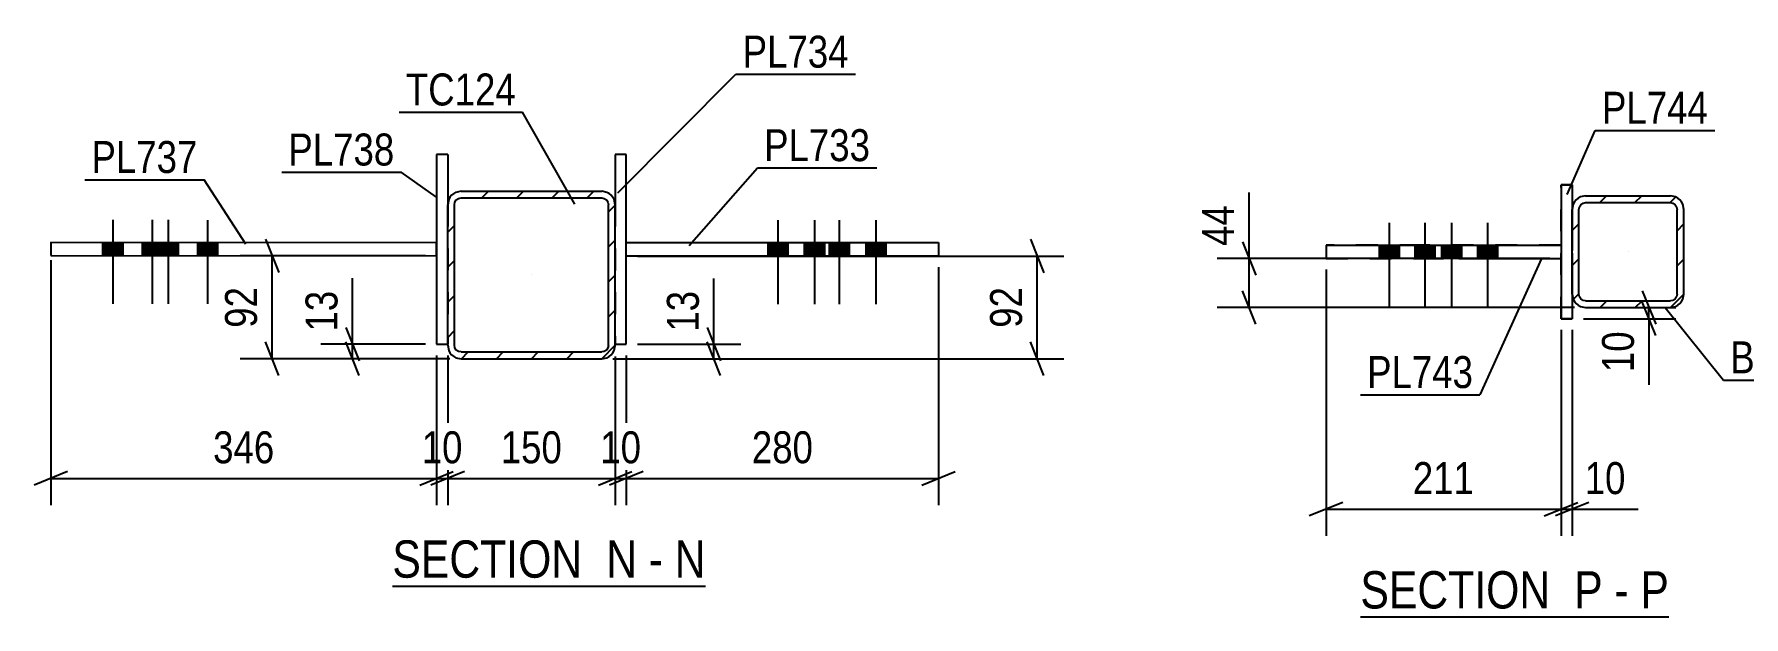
# Model space of a CAD drawing. Header units: millimetres. Extents: x -282 to 907, y -340 to 501.
# Drawn here: x -34.6 to 118.5, y -238.1 to -185.9 of the extents above; entities that cross this region are included whole.
import ezdxf

# ---------------------------------------------------------------- set-up
doc = ezdxf.new("R2010")
doc.units = ezdxf.units.MM
doc.linetypes.add('DXK_LINE_DOT2', pattern=[3.9198, 1.9599, -1.9599])
doc.linetypes.add('DXK_LINE_DOT3', pattern=[5.9187, 2.979, -0.9799, 0.9799, -0.9799])
doc.styles.add('Arial Narrow', font='ARIALN.TTF', dxfattribs={"height": 0.2})

# ---------------------------------------------------------------- blocks, each defined once
blk = doc.blocks.new('Unknown-284934793-24 - 64685')
at = {"color": 6, "linetype": 'Continuous'}
blk.add_line((-2.55, -235.31), (25.52, -235.31), dxfattribs=at)
at = {"color": 0, "linetype": 'Continuous'}
for points in [[(15.56, -234.56), (15.56, -231.06), (-2.55, -231.06), (-2.55, -234.56)], [(19.38, -234.56), (19.38, -231.06), (16.61, -231.06), (16.61, -234.56)], [(21.7, -234.56), (21.7, -231.06), (20.43, -231.06), (20.43, -234.56)], [(25.52, -234.56), (25.52, -231.06), (22.75, -231.06), (22.75, -234.56)]]:
    blk.add_wipeout(points, dxfattribs=at)
at = {"color": 7, "linetype": 'Continuous', "style": 'Arial Narrow'}
for s, p in [('SECTION ', (-2.55, -234.56)), ('N', (16.61, -234.56)), ('N', (22.75, -234.56)), ('-', (20.43, -234.56))]:
    blk.add_text(s, height=3.34, dxfattribs=at).set_placement(p)
blk = doc.blocks.new('Unknown-284934793-25 - 65110')
at = {"color": 6, "linetype": 'Continuous'}
blk.add_line((84.19, -238.07), (111.83, -238.07), dxfattribs=at)
at = {"color": 0, "linetype": 'Continuous'}
for points in [[(102.3, -237.32), (102.3, -233.82), (84.19, -233.82), (84.19, -237.32)], [(105.9, -237.32), (105.9, -233.82), (103.35, -233.82), (103.35, -237.32)], [(108.23, -237.32), (108.23, -233.82), (106.95, -233.82), (106.95, -237.32)], [(111.83, -237.32), (111.83, -233.82), (109.28, -233.82), (109.28, -237.32)]]:
    blk.add_wipeout(points, dxfattribs=at)
at = {"color": 7, "linetype": 'Continuous', "style": 'Arial Narrow'}
for s, p in [('SECTION ', (84.19, -237.32)), ('P', (103.35, -237.32)), ('P', (109.28, -237.32)), ('-', (106.95, -237.32))]:
    blk.add_text(s, height=3.34, dxfattribs=at).set_placement(p)
blk = doc.blocks.new('Part-284934793-64766 - 64685')
at = {"color": 2, "linetype": 'Continuous'}
for p, q in [((2.41, -196.64), (1.41, -196.64)), ((1.41, -196.64), (1.41, -213.64)), ((2.41, -196.64), (2.41, -201.14)), ((1.41, -213.64), (2.41, -213.64))]:
    blk.add_line(p, q, dxfattribs=at)
at = {"color": 7, "linetype": 'DXK_LINE_DOT2'}
for p in [(2.41, -201.14), (2.41, -213.64)]:
    blk.add_line(p, (2.41, -213.64), dxfattribs=at)
blk = doc.blocks.new('Part-284934793-64686 - 64685')
at = {"linetype": 'Continuous'}
h = blk.add_hatch(dxfattribs=at)
h.set_pattern_fill('', scale=0.7, style=0, pattern_type=0)
h.set_pattern_definition([(45, (16.207, -214.945), (-1.57154, 1.57154), [])])
h.paths.add_polyline_path([(3.61, -214.94), (16.21, -214.94), (16.67, -214.85), (17.06, -214.59), (17.32, -214.2), (17.41, -213.75), (17.41, -201.15), (17.32, -200.69), (17.06, -200.3), (16.67, -200.04), (16.21, -199.94), (3.61, -199.94), (3.15, -200.04), (2.76, -200.3), (2.5, -200.69), (2.41, -201.14), (2.41, -213.74), (2.5, -214.2), (2.76, -214.59), (3.15, -214.85)])
h.paths.add_polyline_path([(3.05, -213.97), (3.01, -213.74), (3.01, -201.14), (3.05, -200.92), (3.18, -200.72), (3.38, -200.59), (3.61, -200.54), (16.21, -200.54), (16.44, -200.59), (16.63, -200.72), (16.76, -200.92), (16.81, -201.15), (16.81, -213.75), (16.76, -213.97), (16.63, -214.17), (16.44, -214.3), (16.21, -214.34), (3.61, -214.34), (3.38, -214.3), (3.18, -214.17)])
at = {"color": 2, "linetype": 'Continuous'}
for p, q in [((3.61, -199.94), (3.15, -200.04)), ((3.18, -200.72), (3.38, -200.59)), ((3.38, -200.59), (3.61, -200.54)), ((3.61, -199.94), (3.61, -199.94)), ((3.61, -199.94), (16.21, -199.94)), ((3.61, -200.54), (3.61, -200.54)), ((3.61, -200.54), (16.21, -200.54)), ((16.21, -199.94), (16.21, -199.94)), ((16.67, -200.04), (16.21, -199.94)), ((16.21, -200.54), (16.21, -200.54)), ((16.21, -200.54), (16.44, -200.59)), ((16.44, -200.59), (16.63, -200.72)), ((2.5, -200.69), (2.41, -201.14)), ((2.41, -201.14), (2.41, -201.14)), ((2.41, -213.74), (2.41, -201.14)), ((3.01, -201.14), (3.05, -200.92)), ((3.01, -201.14), (3.01, -201.14)), ((3.01, -213.74), (3.01, -201.14)), ((3.05, -200.92), (3.18, -200.72)), ((16.63, -200.72), (16.76, -200.92)), ((16.76, -200.92), (16.81, -201.15)), ((16.81, -201.15), (16.81, -201.15)), ((16.81, -213.75), (16.81, -201.15)), ((17.41, -201.15), (17.32, -200.69)), ((17.41, -201.15), (17.41, -201.15)), ((17.41, -213.75), (17.41, -201.15)), ((2.41, -213.74), (2.41, -213.74)), ((2.41, -213.74), (2.5, -214.2)), ((3.01, -213.74), (3.01, -213.74)), ((3.05, -213.97), (3.01, -213.74)), ((3.18, -214.17), (3.05, -213.97)), ((3.38, -214.3), (3.18, -214.17)), ((3.61, -214.34), (3.38, -214.3)), ((3.61, -214.34), (3.61, -214.34)), ((3.61, -214.34), (16.21, -214.34)), ((16.44, -214.3), (16.21, -214.34)), ((16.21, -214.34), (16.21, -214.34)), ((16.63, -214.17), (16.44, -214.3)), ((16.76, -213.97), (16.63, -214.17)), ((16.81, -213.75), (16.76, -213.97)), ((16.81, -213.75), (16.81, -213.75)), ((17.32, -214.2), (17.41, -213.75)), ((17.41, -213.75), (17.41, -213.75)), ((3.15, -214.85), (3.61, -214.94)), ((3.61, -214.94), (3.61, -214.94)), ((3.61, -214.94), (16.21, -214.94)), ((16.21, -214.94), (16.67, -214.85)), ((16.21, -214.94), (16.21, -214.94))]:
    blk.add_line(p, q, dxfattribs=at)
at = {"color": 7, "linetype": 'DXK_LINE_DOT3'}
blk.add_line((9.91, -207.44), (9.91, -207.44), dxfattribs=at)
at = {"color": 2, "linetype": 'Continuous'}
for centre, start, end in [((3.61, -201.14), 112.4995, 157.4995), ((16.21, -201.15), 22.4995, 67.4995), ((3.61, -213.74), 202.4995, 247.4995), ((16.21, -213.75), 292.4995, 337.4995)]:
    blk.add_arc(centre, 1.2, start, end, dxfattribs=at)
blk = doc.blocks.new('Part-284934793-64801 - 64685')
at = {"color": 2, "linetype": 'Continuous'}
for p, q in [((-33.15, -204.5), (-33.15, -205.7)), ((-33.15, -204.5), (1.41, -204.53)), ((-22.6, -205.71), (-22.6, -204.51)), ((1.41, -205.73), (1.41, -204.53)), ((-33.15, -205.7), (1.41, -205.73))]:
    blk.add_line(p, q, dxfattribs=at)
blk = doc.blocks.new('Part-284934793-64762 - 64685')
at = {"color": 2, "linetype": 'Continuous'}
for p, q in [((17.41, -196.64), (17.41, -196.64)), ((18.41, -196.64), (17.41, -196.64)), ((17.41, -196.64), (17.41, -201.15)), ((18.41, -196.64), (18.41, -196.64)), ((18.41, -213.64), (18.41, -196.64)), ((17.41, -213.64), (18.41, -213.64)), ((18.41, -213.64), (18.41, -213.64))]:
    blk.add_line(p, q, dxfattribs=at)
at = {"color": 7, "linetype": 'DXK_LINE_DOT2'}
for p in [(17.41, -201.15), (17.41, -213.64)]:
    blk.add_line(p, (17.41, -213.64), dxfattribs=at)
blk = doc.blocks.new('Part-284934793-64799 - 64685')
at = {"color": 2, "linetype": 'Continuous'}
for p, q in [((18.41, -205.74), (18.41, -204.54)), ((18.41, -204.54), (18.41, -204.54)), ((18.41, -204.54), (46.39, -204.54)), ((34.72, -205.74), (34.72, -204.54)), ((46.39, -204.54), (46.39, -205.74)), ((46.39, -205.74), (18.41, -205.74))]:
    blk.add_line(p, q, dxfattribs=at)
blk = doc.blocks.new('Bolt-284934793-64828 - 64685')
at = {"linetype": 'Continuous'}
for points in [[(31.09, -205.74), (32.89, -205.74), (32.89, -204.54), (31.09, -204.54)], [(34.36, -205.74), (36.16, -205.74), (36.16, -204.54), (34.36, -204.54)], [(36.58, -205.74), (38.38, -205.74), (38.38, -204.54), (36.58, -204.54)], [(39.86, -205.74), (41.66, -205.74), (41.66, -204.54), (39.86, -204.54)]]:
    blk.add_hatch(color=1, dxfattribs=at).paths.add_polyline_path(points)
at = {"color": 1, "linetype": 'Continuous'}
for p, q in [((31.99, -202.54), (31.99, -210.04)), ((35.26, -202.54), (35.26, -210.04)), ((37.48, -202.54), (37.48, -210.04)), ((40.76, -202.54), (40.76, -210.04)), ((31.09, -204.54), (31.09, -205.74)), ((32.89, -204.54), (32.89, -205.74)), ((34.36, -204.54), (34.36, -205.74)), ((36.16, -204.54), (36.16, -205.74)), ((36.58, -204.54), (36.58, -205.74)), ((38.38, -204.54), (38.38, -205.74)), ((39.86, -204.54), (39.86, -205.74)), ((41.66, -204.54), (41.66, -205.74))]:
    blk.add_line(p, q, dxfattribs=at)
blk = doc.blocks.new('Bolt-284934793-64830 - 64685')
at = {"linetype": 'Continuous'}
for points in [[(-26.71, -204.51), (-28.51, -204.51), (-28.51, -205.71), (-26.71, -205.71)], [(-23.18, -204.51), (-24.98, -204.51), (-24.98, -205.71), (-23.18, -205.71)], [(-21.75, -204.51), (-23.55, -204.51), (-23.55, -205.71), (-21.75, -205.71)], [(-18.22, -204.52), (-20.02, -204.52), (-20.02, -205.72), (-18.22, -205.72)]]:
    blk.add_hatch(color=1, dxfattribs=at).paths.add_polyline_path(points)
at = {"color": 1, "linetype": 'Continuous'}
for p, q in [((-27.61, -202.51), (-27.61, -210.01)), ((-24.08, -202.51), (-24.08, -210.01)), ((-22.64, -202.51), (-22.65, -210.01)), ((-19.11, -202.52), (-19.12, -210.02)), ((-28.51, -204.51), (-28.51, -205.71)), ((-26.71, -204.51), (-26.71, -205.71)), ((-24.98, -204.51), (-24.98, -205.71)), ((-23.55, -204.51), (-23.55, -205.71)), ((-23.18, -204.51), (-23.18, -205.71)), ((-21.75, -204.51), (-21.75, -205.71)), ((-20.02, -204.52), (-20.02, -205.72)), ((-18.22, -204.52), (-18.22, -205.72))]:
    blk.add_line(p, q, dxfattribs=at)
blk = doc.blocks.new('Part-284934793-65195 - 65110')
at = {"color": 2, "linetype": 'Continuous'}
for p, q in [((103.17, -199.36), (102.17, -199.36)), ((102.17, -199.36), (102.17, -211.36)), ((102.17, -199.36), (102.17, -199.36)), ((103.17, -199.36), (103.17, -201.56)), ((103.17, -199.36), (103.17, -199.36)), ((103.17, -209.16), (103.17, -211.36)), ((102.17, -211.36), (103.17, -211.36)), ((102.17, -211.36), (102.17, -211.36)), ((103.17, -211.36), (103.17, -211.36))]:
    blk.add_line(p, q, dxfattribs=at)
at = {"color": 7, "linetype": 'DXK_LINE_DOT2'}
for p, q in [((102.17, -199.36), (103.17, -199.36)), ((102.17, -211.36), (102.17, -199.36)), ((103.17, -199.36), (103.17, -211.36)), ((103.17, -201.56), (103.17, -209.16)), ((103.17, -211.36), (102.17, -211.36))]:
    blk.add_line(p, q, dxfattribs=at)
blk = doc.blocks.new('Part-284934793-65115 - 65110')
at = {"linetype": 'Continuous'}
h = blk.add_hatch(dxfattribs=at)
h.set_pattern_fill('', scale=0.7, style=0, pattern_type=0)
h.set_pattern_definition([(45, (111.9655, -210.3617), (-1.57154, 1.57154), [])])
h.paths.add_polyline_path([(104.37, -210.36), (111.97, -210.36), (112.42, -210.27), (112.81, -210.01), (113.07, -209.62), (113.17, -209.16), (113.17, -201.56), (113.07, -201.1), (112.81, -200.71), (112.42, -200.45), (111.97, -200.36), (104.37, -200.36), (103.91, -200.45), (103.52, -200.71), (103.26, -201.1), (103.17, -201.56), (103.17, -209.16), (103.26, -209.62), (103.52, -210.01), (103.91, -210.27)])
h.paths.add_polyline_path([(103.81, -209.39), (103.77, -209.16), (103.77, -201.56), (103.81, -201.33), (103.94, -201.14), (104.14, -201.01), (104.37, -200.96), (111.97, -200.96), (112.2, -201.01), (112.39, -201.14), (112.52, -201.33), (112.57, -201.56), (112.57, -209.16), (112.52, -209.39), (112.39, -209.59), (112.2, -209.72), (111.97, -209.76), (104.37, -209.76), (104.14, -209.72), (103.94, -209.59)])
at = {"color": 2, "linetype": 'Continuous'}
for p, q in [((104.37, -200.36), (103.91, -200.45)), ((104.37, -200.36), (104.37, -200.36)), ((104.37, -200.36), (111.97, -200.36)), ((111.97, -200.36), (111.97, -200.36)), ((112.42, -200.45), (111.97, -200.36)), ((103.26, -201.1), (103.17, -201.56)), ((103.17, -201.56), (103.17, -201.56)), ((103.17, -209.16), (103.17, -201.56)), ((103.77, -201.56), (103.81, -201.33)), ((103.77, -201.56), (103.77, -201.56)), ((103.77, -209.16), (103.77, -201.56)), ((103.81, -201.33), (103.94, -201.14)), ((103.94, -201.14), (104.14, -201.01)), ((104.14, -201.01), (104.37, -200.96)), ((104.37, -200.96), (104.37, -200.96)), ((104.37, -200.96), (111.97, -200.96)), ((111.97, -200.96), (111.97, -200.96)), ((111.97, -200.96), (112.2, -201.01)), ((112.2, -201.01), (112.39, -201.14)), ((112.39, -201.14), (112.52, -201.33)), ((112.52, -201.33), (112.57, -201.56)), ((112.57, -201.56), (112.57, -201.56)), ((112.57, -209.16), (112.57, -201.56)), ((113.17, -201.56), (113.07, -201.1)), ((113.17, -201.56), (113.17, -201.56)), ((113.17, -209.16), (113.17, -201.56)), ((103.17, -209.16), (103.17, -209.16)), ((103.17, -209.16), (103.26, -209.62)), ((103.77, -209.16), (103.77, -209.16)), ((103.81, -209.39), (103.77, -209.16)), ((103.94, -209.59), (103.81, -209.39)), ((104.14, -209.72), (103.94, -209.59)), ((104.37, -209.76), (104.14, -209.72)), ((104.37, -209.76), (104.37, -209.76)), ((104.37, -209.76), (111.97, -209.76)), ((112.2, -209.72), (111.97, -209.76)), ((111.97, -209.76), (111.97, -209.76)), ((112.39, -209.59), (112.2, -209.72)), ((112.52, -209.39), (112.39, -209.59)), ((112.57, -209.16), (112.52, -209.39)), ((112.57, -209.16), (112.57, -209.16)), ((113.07, -209.62), (113.17, -209.16)), ((113.17, -209.16), (113.17, -209.16)), ((103.91, -210.27), (104.37, -210.36)), ((104.37, -210.36), (104.37, -210.36)), ((104.37, -210.36), (111.97, -210.36)), ((111.97, -210.36), (112.42, -210.27)), ((111.97, -210.36), (111.97, -210.36))]:
    blk.add_line(p, q, dxfattribs=at)
at = {"color": 7, "linetype": 'DXK_LINE_DOT3'}
blk.add_line((108.17, -205.36), (108.17, -205.36), dxfattribs=at)
at = {"color": 2, "linetype": 'Continuous'}
for centre, start, end in [((104.37, -201.56), 112.4995, 157.4995), ((111.97, -201.56), 22.4995, 67.4995), ((104.37, -209.16), 202.4995, 247.4995), ((111.97, -209.16), 292.4995, 337.4995)]:
    blk.add_arc(centre, 1.2, start, end, dxfattribs=at)
blk = doc.blocks.new('Part-284934793-65228 - 65110')
at = {"color": 2, "linetype": 'Continuous'}
for p, q in [((81.11, -204.76), (93.02, -204.76)), ((81.11, -204.76), (81.11, -205.96)), ((93.02, -204.76), (102.17, -204.76)), ((93.02, -204.76), (93.02, -205.96)), ((102.17, -204.76), (102.17, -204.76)), ((102.17, -204.76), (102.17, -205.96)), ((93.02, -205.96), (81.11, -205.96)), ((93.02, -205.96), (102.17, -205.96)), ((102.17, -205.96), (102.17, -205.96))]:
    blk.add_line(p, q, dxfattribs=at)
at = {"color": 7, "linetype": 'DXK_LINE_DOT2'}
for p, q in [((89.67, -204.76), (81.11, -204.76)), ((102.17, -204.76), (89.67, -204.76)), ((89.67, -204.76), (89.67, -205.96)), ((102.17, -204.76), (102.17, -205.96)), ((81.11, -205.96), (89.67, -205.96)), ((89.67, -205.96), (102.17, -205.96))]:
    blk.add_line(p, q, dxfattribs=at)
blk = doc.blocks.new('Bolt-284934793-65257 - 65110')
at = {"linetype": 'Continuous'}
for points in [[(87.66, -204.76), (85.86, -204.76), (85.86, -205.96), (87.66, -205.96)], [(90.87, -204.76), (89.07, -204.76), (89.07, -205.96), (90.87, -205.96)], [(93.26, -204.76), (91.46, -204.76), (91.46, -205.96), (93.26, -205.96)], [(96.47, -204.76), (94.67, -204.76), (94.67, -205.96), (96.47, -205.96)]]:
    blk.add_hatch(color=1, dxfattribs=at).paths.add_polyline_path(points)
at = {"color": 1, "linetype": 'Continuous'}
for p, q in [((86.76, -202.76), (86.76, -210.26)), ((89.97, -202.76), (89.97, -210.26)), ((92.36, -202.76), (92.36, -210.26)), ((95.57, -202.76), (95.57, -210.26)), ((85.86, -204.76), (85.86, -205.96)), ((87.66, -204.76), (87.66, -205.96)), ((89.07, -204.76), (89.07, -205.96)), ((90.87, -204.76), (90.87, -205.96)), ((91.46, -204.76), (91.46, -205.96)), ((93.26, -204.76), (93.26, -205.96)), ((94.67, -204.76), (94.67, -205.96)), ((96.47, -204.76), (96.47, -205.96))]:
    blk.add_line(p, q, dxfattribs=at)
blk = doc.blocks.new('StraightDimension-284934793-65081 - 64685')
at = {"color": 7, "linetype": 'Continuous'}
for p, q in [((25.66, -212.14), (26.86, -215.14)), ((19.41, -213.64), (28.66, -213.64)), ((26.86, -216.44), (25.66, -213.44)), ((26.26, -214.94), (26.26, -213.64)), ((17.21, -214.94), (28.66, -214.94))]:
    blk.add_line(p, q, dxfattribs=at)
at = {"color": 0}
blk.add_wipeout([(25.51, -208.26), (21.31, -208.26), (21.31, -213.12), (25.51, -213.12)], dxfattribs=at)
at = {"color": 7, "linetype": 'Continuous'}
blk.add_line((26.26, -213.64), (26.26, -207.74), dxfattribs=at)
blk.add_line((26.26, -213.64), (26.26, -207.74), dxfattribs=at)
at = {"color": 3, "style": 'Arial Narrow'}
blk.add_text('13', height=2.863, rotation=90.0002, dxfattribs=at).set_placement((24.91, -212.52))
blk = doc.blocks.new('StraightDimension-284934793-64952 - 64685')
at = {"color": 7, "linetype": 'Continuous'}
for p, q in [((-6.72, -212.14), (-5.52, -215.14)), ((0.41, -213.64), (-8.97, -213.64)), ((-5.52, -216.44), (-6.72, -213.44)), ((-6.12, -214.94), (-6.12, -213.64)), ((2.61, -214.94), (-8.97, -214.94))]:
    blk.add_line(p, q, dxfattribs=at)
at = {"color": 0}
blk.add_wipeout([(-6.87, -208.25), (-11.07, -208.25), (-11.07, -213.11), (-6.87, -213.11)], dxfattribs=at)
at = {"color": 7, "linetype": 'Continuous'}
blk.add_line((-6.12, -213.64), (-6.12, -207.73), dxfattribs=at)
blk.add_line((-6.12, -213.64), (-6.12, -207.73), dxfattribs=at)
at = {"color": 3, "style": 'Arial Narrow'}
blk.add_text('13', height=2.863, rotation=90.0002, dxfattribs=at).set_placement((-7.47, -212.51))
blk = doc.blocks.new('StraightDimension-284934793-64963 - 64685')
at = {"color": 7, "linetype": 'Continuous'}
for p, q in [((-13.93, -204.23), (-12.73, -207.23)), ((0.41, -205.73), (-16.18, -205.73)), ((-13.33, -214.94), (-13.33, -205.73)), ((-12.73, -216.44), (-13.93, -213.44)), ((2.61, -214.94), (-16.18, -214.94))]:
    blk.add_line(p, q, dxfattribs=at)
at = {"color": 0}
blk.add_wipeout([(-14.08, -207.91), (-18.28, -207.91), (-18.28, -212.77), (-14.08, -212.77)], dxfattribs=at)
at = {"color": 3, "style": 'Arial Narrow'}
blk.add_text('92', height=2.863, rotation=90.0002, dxfattribs=at).set_placement((-14.68, -212.17))
blk = doc.blocks.new('StraightDimension-284934793-65025 - 64685')
at = {"color": 7, "linetype": 'Continuous'}
for p, q in [((46.39, -206.74), (46.39, -228.06)), ((18.41, -214.64), (18.41, -228.06)), ((19.91, -225.06), (16.91, -226.26)), ((44.89, -226.26), (47.89, -225.06)), ((18.41, -225.66), (46.39, -225.66))]:
    blk.add_line(p, q, dxfattribs=at)
at = {"color": 0}
blk.add_wipeout([(35.74, -224.91), (35.74, -220.71), (29.06, -220.71), (29.06, -224.91)], dxfattribs=at)
at = {"color": 3, "style": 'Arial Narrow'}
blk.add_text('280', height=2.863, dxfattribs=at).set_placement((29.66, -224.31))
blk = doc.blocks.new('StraightDimension-284934793-65026 - 64685')
at = {"color": 7, "linetype": 'Continuous'}
for p, q in [((17.41, -214.75), (17.41, -228.06)), ((18.41, -214.64), (18.41, -228.06)), ((15.91, -226.26), (18.91, -225.06)), ((19.91, -225.06), (16.91, -226.26)), ((17.41, -225.66), (18.41, -225.66))]:
    blk.add_line(p, q, dxfattribs=at)
at = {"color": 0}
blk.add_wipeout([(20.33, -224.91), (20.33, -220.71), (15.48, -220.71), (15.48, -224.91)], dxfattribs=at)
at = {"color": 3, "style": 'Arial Narrow'}
blk.add_text('10', height=2.863, dxfattribs=at).set_placement((16.08, -224.31))
blk = doc.blocks.new('StraightDimension-284934793-65027 - 64685')
at = {"color": 7, "linetype": 'Continuous'}
for p, q in [((2.41, -214.64), (2.41, -228.06)), ((17.41, -214.75), (17.41, -228.06)), ((3.91, -225.06), (0.91, -226.26)), ((15.91, -226.26), (18.91, -225.06)), ((2.41, -225.66), (17.41, -225.66))]:
    blk.add_line(p, q, dxfattribs=at)
at = {"color": 0}
blk.add_wipeout([(13.25, -224.91), (13.25, -220.71), (6.56, -220.71), (6.56, -224.91)], dxfattribs=at)
at = {"color": 3, "style": 'Arial Narrow'}
blk.add_text('150', height=2.863, dxfattribs=at).set_placement((7.16, -224.31))
blk = doc.blocks.new('StraightDimension-284934793-65092 - 64685')
at = {"color": 7, "linetype": 'Continuous'}
for p, q in [((54.62, -204.24), (55.82, -207.24)), ((19.41, -205.74), (57.62, -205.74)), ((55.22, -214.94), (55.22, -205.74)), ((55.82, -216.44), (54.62, -213.44)), ((17.21, -214.94), (57.62, -214.94))]:
    blk.add_line(p, q, dxfattribs=at)
at = {"color": 0}
blk.add_wipeout([(54.47, -207.92), (50.27, -207.92), (50.27, -212.77), (54.47, -212.77)], dxfattribs=at)
at = {"color": 3, "style": 'Arial Narrow'}
blk.add_text('92', height=2.863, rotation=90.0002, dxfattribs=at).set_placement((53.87, -212.17))
blk = doc.blocks.new('StraightDimension-284934793-65028 - 64685')
at = {"color": 7, "linetype": 'Continuous'}
for p, q in [((1.41, -214.64), (1.41, -228.06)), ((2.41, -214.64), (2.41, -228.06)), ((-0.09, -226.26), (2.91, -225.06)), ((3.91, -225.06), (0.91, -226.26)), ((1.41, -225.66), (2.41, -225.66))]:
    blk.add_line(p, q, dxfattribs=at)
at = {"color": 0}
blk.add_wipeout([(4.34, -224.91), (4.34, -220.71), (-0.52, -220.71), (-0.52, -224.91)], dxfattribs=at)
at = {"color": 3, "style": 'Arial Narrow'}
blk.add_text('10', height=2.863, dxfattribs=at).set_placement((0.08, -224.31))
blk = doc.blocks.new('StraightDimension-284934793-65029 - 64685')
at = {"color": 7, "linetype": 'Continuous'}
for p, q in [((-33.15, -206.1), (-33.15, -228.06)), ((1.41, -214.64), (1.41, -228.06)), ((-31.65, -225.06), (-34.65, -226.26)), ((-0.09, -226.26), (2.91, -225.06)), ((-33.15, -225.66), (1.41, -225.66))]:
    blk.add_line(p, q, dxfattribs=at)
at = {"color": 0}
blk.add_wipeout([(-12.53, -224.91), (-12.53, -220.71), (-19.21, -220.71), (-19.21, -224.91)], dxfattribs=at)
at = {"color": 3, "style": 'Arial Narrow'}
blk.add_text('346', height=2.863, dxfattribs=at).set_placement((-18.61, -224.31))
blk = doc.blocks.new('StraightDimension-284934793-65308 - 65110')
at = {"color": 7, "linetype": 'Continuous'}
for p, q in [((73.62, -204.46), (74.82, -207.46)), ((101.17, -205.96), (71.37, -205.96)), ((74.22, -210.36), (74.22, -205.96)), ((74.82, -211.86), (73.62, -208.86)), ((103.37, -210.36), (71.37, -210.36))]:
    blk.add_line(p, q, dxfattribs=at)
at = {"color": 0}
blk.add_wipeout([(73.47, -200.58), (69.27, -200.58), (69.27, -205.44), (73.47, -205.44)], dxfattribs=at)
at = {"color": 7, "linetype": 'Continuous'}
blk.add_line((74.22, -205.96), (74.22, -200.06), dxfattribs=at)
blk.add_line((74.22, -205.96), (74.22, -200.06), dxfattribs=at)
at = {"color": 3, "style": 'Arial Narrow'}
blk.add_text('44', height=2.863, rotation=90.0002, dxfattribs=at).set_placement((72.87, -204.84))
blk = doc.blocks.new('StraightDimension-284934793-65297 - 65110')
at = {"color": 7, "linetype": 'Continuous'}
for p, q in [((109.45, -208.86), (110.65, -211.86)), ((110.65, -212.86), (109.45, -209.86)), ((104.17, -211.36), (112.45, -211.36)), ((105.37, -210.36), (112.45, -210.36)), ((110.05, -211.36), (110.05, -210.36))]:
    blk.add_line(p, q, dxfattribs=at)
at = {"color": 0}
blk.add_wipeout([(109.3, -211.89), (105.1, -211.89), (105.1, -216.74), (109.3, -216.74)], dxfattribs=at)
at = {"color": 7, "linetype": 'Continuous'}
blk.add_line((110.05, -211.36), (110.05, -217.27), dxfattribs=at)
blk.add_line((110.05, -211.36), (110.05, -217.27), dxfattribs=at)
at = {"color": 3, "style": 'Arial Narrow'}
blk.add_text('10', height=2.863, rotation=90.0002, dxfattribs=at).set_placement((108.7, -216.14))
blk = doc.blocks.new('StraightDimension-284934793-65587 - 65110')
at = {"color": 7, "linetype": 'Continuous'}
for p, q in [((102.17, -212.36), (102.17, -230.82)), ((103.17, -212.36), (103.17, -230.82)), ((100.67, -229.02), (103.67, -227.82)), ((104.67, -227.82), (101.67, -229.02)), ((102.17, -228.42), (103.17, -228.42))]:
    blk.add_line(p, q, dxfattribs=at)
at = {"color": 0}
blk.add_wipeout([(108.55, -227.67), (108.55, -223.47), (103.69, -223.47), (103.69, -227.67)], dxfattribs=at)
at = {"color": 7, "linetype": 'Continuous'}
blk.add_line((103.17, -228.42), (109.07, -228.42), dxfattribs=at)
blk.add_line((103.17, -228.42), (109.07, -228.42), dxfattribs=at)
at = {"color": 3, "style": 'Arial Narrow'}
blk.add_text('10', height=2.863, dxfattribs=at).set_placement((104.29, -227.07))
blk = doc.blocks.new('StraightDimension-284934793-65588 - 65110')
at = {"color": 7, "linetype": 'Continuous'}
for p, q in [((81.11, -206.96), (81.11, -230.82)), ((102.17, -212.36), (102.17, -230.82)), ((82.61, -227.82), (79.61, -229.02)), ((100.67, -229.02), (103.67, -227.82)), ((81.11, -228.42), (102.17, -228.42))]:
    blk.add_line(p, q, dxfattribs=at)
at = {"color": 0}
blk.add_wipeout([(94.98, -227.67), (94.98, -223.47), (88.29, -223.47), (88.29, -227.67)], dxfattribs=at)
at = {"color": 3, "style": 'Arial Narrow'}
blk.add_text('211', height=2.863, dxfattribs=at).set_placement((88.89, -227.07))
blk = doc.blocks.new('Mark-284934793-64927 - 64685')
at = {"color": 0}
blk.add_wipeout([(38.35, -188.86), (38.35, -185.86), (28.84, -185.86), (28.84, -188.86)], dxfattribs=at)
blk.add_wipeout([(38.35, -188.86), (38.35, -185.86), (28.84, -185.86), (28.84, -188.86)], dxfattribs=at)
at = {"color": 30, "linetype": 'Continuous'}
for p, q in [((17.64, -200.07), (28.24, -189.46)), ((28.24, -189.46), (38.95, -189.46))]:
    blk.add_line(p, q, dxfattribs=at)
at = {"color": 3, "style": 'Arial Narrow'}
blk.add_text('PL734', height=2.863, dxfattribs=at).set_placement((28.84, -188.86))
blk = doc.blocks.new('Mark-284934793-64924 - 64685')
at = {"color": 0}
blk.add_wipeout([(8.52, -192.25), (8.52, -189.25), (-1.34, -189.25), (-1.34, -192.25)], dxfattribs=at)
blk.add_wipeout([(8.52, -192.25), (8.52, -189.25), (-1.34, -189.25), (-1.34, -192.25)], dxfattribs=at)
at = {"color": 30, "linetype": 'Continuous'}
for p in [(-1.94, -192.85), (13.81, -201.08)]:
    blk.add_line(p, (9.12, -192.85), dxfattribs=at)
at = {"color": 3, "style": 'Arial Narrow'}
blk.add_text('TC124', height=2.863, dxfattribs=at).set_placement((-1.34, -192.25))
blk = doc.blocks.new('Mark-284934793-64930 - 64685')
at = {"color": 0}
blk.add_wipeout([(-2.37, -197.63), (-2.37, -194.63), (-11.87, -194.63), (-11.87, -197.63)], dxfattribs=at)
blk.add_wipeout([(-2.37, -197.63), (-2.37, -194.63), (-11.87, -194.63), (-11.87, -197.63)], dxfattribs=at)
at = {"color": 30, "linetype": 'Continuous'}
for p in [(-12.47, -198.23), (1.41, -200.46)]:
    blk.add_line(p, (-1.77, -198.23), dxfattribs=at)
at = {"color": 3, "style": 'Arial Narrow'}
blk.add_text('PL738', height=2.863, dxfattribs=at).set_placement((-11.87, -197.63))
blk = doc.blocks.new('Mark-284934793-64933 - 64685')
at = {"color": 0}
blk.add_wipeout([(40.27, -197.24), (40.27, -194.24), (30.76, -194.24), (30.76, -197.24)], dxfattribs=at)
blk.add_wipeout([(40.27, -197.24), (40.27, -194.24), (30.76, -194.24), (30.76, -197.24)], dxfattribs=at)
at = {"color": 30, "linetype": 'Continuous'}
for p, q in [((24.03, -204.81), (30.16, -197.84)), ((30.16, -197.84), (40.87, -197.84))]:
    blk.add_line(p, q, dxfattribs=at)
at = {"color": 3, "style": 'Arial Narrow'}
blk.add_text('PL733', height=2.863, dxfattribs=at).set_placement((30.76, -197.24))
blk = doc.blocks.new('Mark-284934793-64936 - 64685')
at = {"color": 0}
blk.add_wipeout([(-20.01, -198.3), (-20.01, -195.3), (-29.51, -195.3), (-29.51, -198.3)], dxfattribs=at)
blk.add_wipeout([(-20.01, -198.3), (-20.01, -195.3), (-29.51, -195.3), (-29.51, -198.3)], dxfattribs=at)
at = {"color": 30, "linetype": 'Continuous'}
for p in [(-30.11, -198.9), (-15.68, -204.69)]:
    blk.add_line(p, (-19.41, -198.9), dxfattribs=at)
at = {"color": 3, "style": 'Arial Narrow'}
blk.add_text('PL737', height=2.863, dxfattribs=at).set_placement((-29.51, -198.3))
blk = doc.blocks.new('Mark-284934793-65276 - 65110')
at = {"color": 0}
blk.add_wipeout([(125.55, -216.25), (125.55, -213.25), (117.33, -213.25), (117.33, -216.25)], dxfattribs=at)
blk.add_wipeout([(125.55, -216.25), (125.55, -213.25), (117.33, -213.25), (117.33, -216.25)], dxfattribs=at)
at = {"color": 30, "linetype": 'Continuous'}
for p, q in [((111.49, -210.36), (116.73, -216.85)), ((116.73, -216.85), (126.15, -216.85))]:
    blk.add_line(p, q, dxfattribs=at)
at = {"color": 3, "style": 'Arial Narrow'}
blk.add_text('BC97', height=2.863, dxfattribs=at).set_placement((117.33, -216.25))
blk = doc.blocks.new('Mark-284934793-65279 - 65110')
at = {"color": 0}
blk.add_wipeout([(115.34, -193.89), (115.34, -190.89), (105.84, -190.89), (105.84, -193.89)], dxfattribs=at)
blk.add_wipeout([(115.34, -193.89), (115.34, -190.89), (105.84, -190.89), (105.84, -193.89)], dxfattribs=at)
at = {"color": 30, "linetype": 'Continuous'}
for p, q in [((102.71, -200.23), (105.24, -194.49)), ((105.24, -194.49), (115.94, -194.49))]:
    blk.add_line(p, q, dxfattribs=at)
at = {"color": 3, "style": 'Arial Narrow'}
blk.add_text('PL744', height=2.863, dxfattribs=at).set_placement((105.84, -193.89))
blk = doc.blocks.new('Mark-284934793-65282 - 65110')
at = {"color": 0}
blk.add_wipeout([(94.29, -217.57), (94.29, -214.57), (84.79, -214.57), (84.79, -217.57)], dxfattribs=at)
blk.add_wipeout([(94.29, -217.57), (94.29, -214.57), (84.79, -214.57), (84.79, -217.57)], dxfattribs=at)
at = {"color": 30, "linetype": 'Continuous'}
for p in [(100.41, -205.96), (84.19, -218.17)]:
    blk.add_line(p, (94.89, -218.17), dxfattribs=at)
at = {"color": 3, "style": 'Arial Narrow'}
blk.add_text('PL743', height=2.863, dxfattribs=at).set_placement((84.79, -217.57))

msp = doc.modelspace()

# ---------------------------------------------------------------- block references
for name in ['Part-284934793-64766 - 64685', 'Part-284934793-64762 - 64685', 'Part-284934793-64686 - 64685', 'Part-284934793-65195 - 65110', 'Part-284934793-65115 - 65110', 'Bolt-284934793-64830 - 64685', 'Bolt-284934793-64828 - 64685', 'Bolt-284934793-65257 - 65110', 'Part-284934793-64801 - 64685', 'Part-284934793-64799 - 64685', 'Part-284934793-65228 - 65110', 'Unknown-284934793-24 - 64685', 'Unknown-284934793-25 - 65110']:
    msp.add_blockref(name, (0, 0))

# ---------------------------------------------------------------- next in the draw order: block references
for name in ['Mark-284934793-64927 - 64685', 'Mark-284934793-64924 - 64685', 'StraightDimension-284934793-65308 - 65110', 'StraightDimension-284934793-64952 - 64685', 'StraightDimension-284934793-65081 - 64685', 'StraightDimension-284934793-65297 - 65110']:
    msp.add_blockref(name, (0, 0))

# ---------------------------------------------------------------- next in the draw order: block references
for name in ['Mark-284934793-65279 - 65110', 'Mark-284934793-64930 - 64685', 'StraightDimension-284934793-64963 - 64685', 'StraightDimension-284934793-65025 - 64685', 'Mark-284934793-65276 - 65110', 'StraightDimension-284934793-65587 - 65110']:
    msp.add_blockref(name, (0, 0))

# ---------------------------------------------------------------- next in the draw order: block references
for name in ['Mark-284934793-64936 - 64685', 'StraightDimension-284934793-65588 - 65110', 'StraightDimension-284934793-65026 - 64685']:
    msp.add_blockref(name, (0, 0))

# ---------------------------------------------------------------- next in the draw order: block references
for name in ['Mark-284934793-65282 - 65110', 'StraightDimension-284934793-65027 - 64685']:
    msp.add_blockref(name, (0, 0))

# ---------------------------------------------------------------- next in the draw order: block references
for name in ['StraightDimension-284934793-65092 - 64685', 'StraightDimension-284934793-65028 - 64685']:
    msp.add_blockref(name, (0, 0))

# ---------------------------------------------------------------- next in the draw order: block references
for name in ['Mark-284934793-64933 - 64685', 'StraightDimension-284934793-65029 - 64685']:
    msp.add_blockref(name, (0, 0))

doc.saveas('drawing.dxf')
